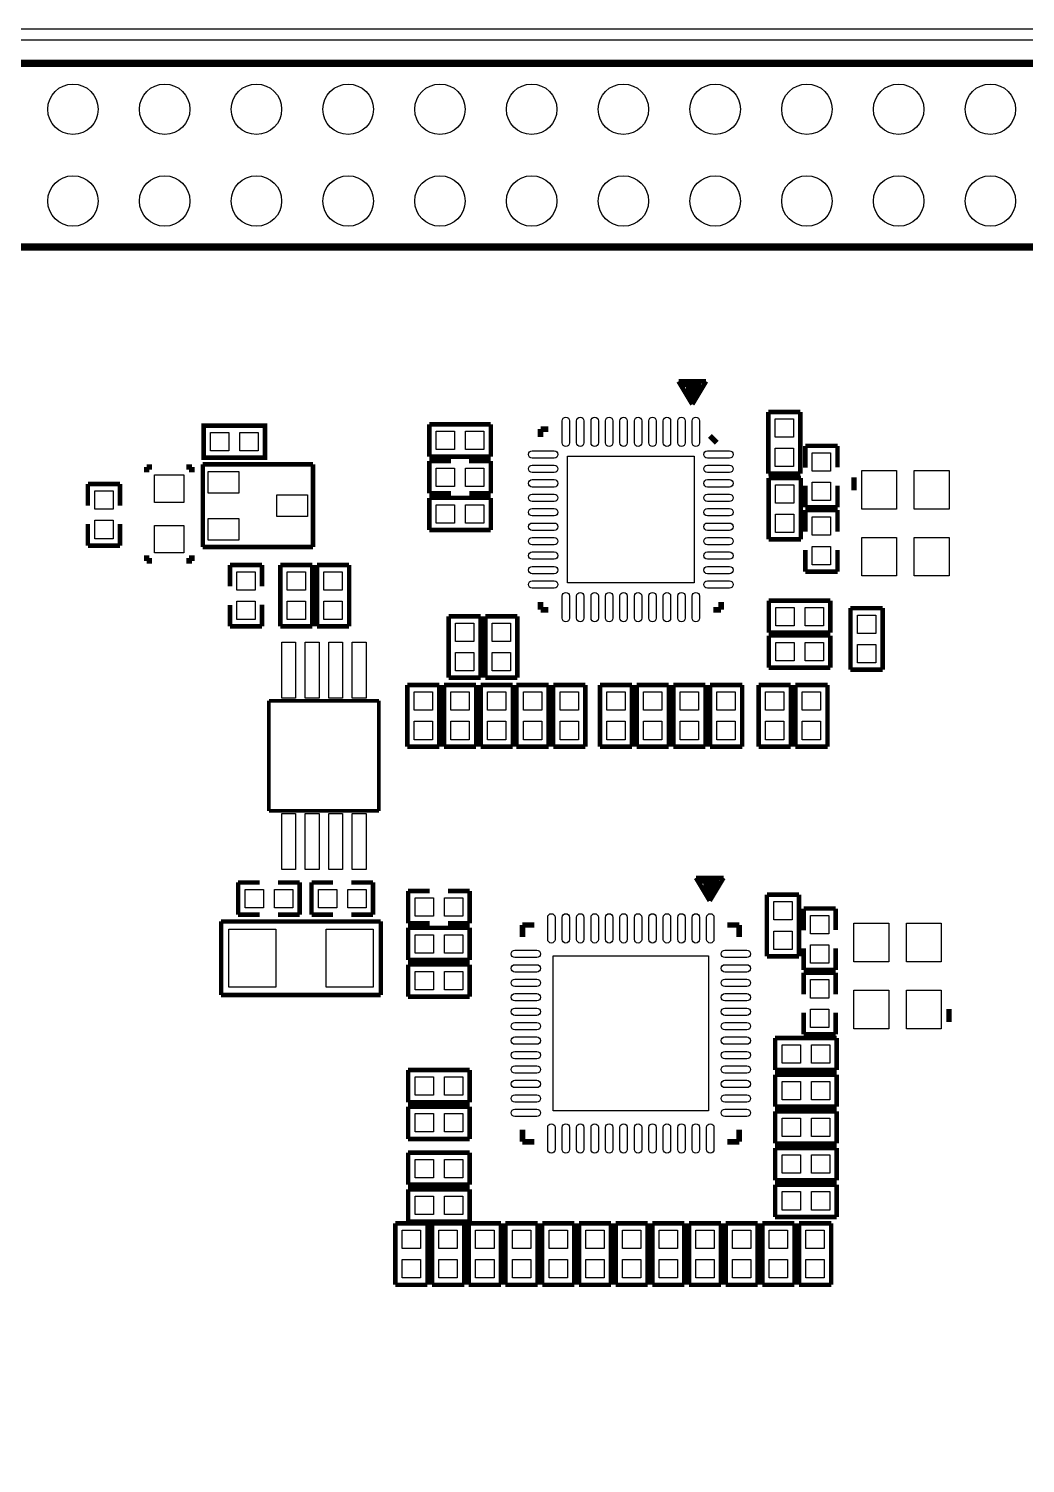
# Model space of a CAD drawing. Extents: x -68.5 to 22.8, y 26 to 103.8.
# Drawn here: x -43.06 to -15.47, y 64.02 to 103.73 of the extents above; entities that cross this region are included whole.
import ezdxf

# ---------------------------------------------------------------- set-up
doc = ezdxf.new("R2010")
doc.units = 0
for name, color, linetype in [('BG_OUTLINE', 2, 'CONTINUOUS'), ('PG_SILKSCREEN_TOP', 7, 'CONTINUOUS'), ('PIN_TOP', 84, 'CONTINUOUS'), ('RKI_ALL', 1, 'CONTINUOUS')]:
    doc.layers.add(name, color=color, linetype=linetype)

msp = doc.modelspace()

# ---------------------------------------------------------------- linework, layer by layer
at = {"layer": 'BG_OUTLINE'}
msp.add_lwpolyline([(-66.983102, 103.72598), (16.016986, 103.72598, -0.414199), (17.016984, 102.725982), (17.016984, 29.726128, -0.414243), (16.016986, 28.725876), (-41.66616, 28.725876)], format="xyb", dxfattribs=at)
at = {"layer": 'PG_SILKSCREEN_TOP'}
for points, const_width in [([(-10.083038, 102.766114), (-60.883038, 102.766114)], 0.199898), ([(-60.883038, 97.686114), (-10.083038, 97.686114)], 0.199898), ([(-25.066752, 93.965776), (-24.939752, 93.965776)], 0.127), ([(-24.685752, 93.330776), (-25.066752, 93.965776)], 0.127), ([(-25.066752, 93.965776), (-24.304752, 93.965776)], 0.127), ([(-24.939752, 93.965776), (-24.939752, 93.864176)], 0.127), ([(-24.939752, 93.864176), (-24.431752, 93.864176)], 0.127), ([(-24.863552, 93.762576), (-24.812752, 93.686376)], 0.127), ([(-24.482552, 93.762576), (-24.863552, 93.762576)], 0.127), ([(-24.812752, 93.686376), (-24.533352, 93.686376)], 0.127), ([(-24.304752, 93.965776), (-24.685752, 93.330776)], 0.127), ([(-24.533352, 93.686376), (-24.685752, 93.457776)], 0.127), ([(-24.431752, 93.864176), (-24.482552, 93.762576)], 0.127), ([(-24.787352, 93.610176), (-24.660352, 93.610176)], 0.127), ([(-24.685752, 93.457776), (-24.787352, 93.610176)], 0.127), ([(-22.5806, 93.1164), (-21.6916, 93.1164)], 0.127), ([(-22.5806, 91.4146), (-22.5806, 93.1164)], 0.127), ([(-21.6916, 93.1164), (-21.6916, 91.4146)], 0.127), ([(-38.2143, 91.85148), (-38.2143, 92.74048), (-36.5125, 92.74048), (-36.5125, 91.85148), (-38.2143, 91.85148)], 0.127), ([(-31.9659, 92.7735), (-30.2641, 92.7735)], 0.127), ([(-31.9659, 91.8845), (-31.9659, 92.7735)], 0.127), ([(-30.2641, 92.7735), (-30.2641, 91.8845)], 0.127), ([(-28.887674, 92.643198), (-28.887674, 92.429076)], 0.1524), ([(-28.673552, 92.643198), (-28.887674, 92.643198)], 0.1524), ([(-24.01062, 92.266008), (-24.20112, 92.456508)], 0.1524), ([(-21.554186, 92.180664), (-20.665186, 92.180664)], 0.127), ([(-21.554186, 91.579954), (-21.554186, 92.180664)], 0.127), ([(-20.665186, 92.180664), (-20.665186, 91.583764)], 0.127), ([(-38.23716, 91.66606), (-38.23716, 89.38006)], 0.127), ([(-35.18916, 91.66606), (-38.23716, 91.66606)], 0.127), ([(-35.18916, 89.38006), (-35.18916, 91.66606)], 0.127), ([(-30.2641, 91.8845), (-31.9659, 91.8845)], 0.127), ([(-31.9659, 91.7575), (-31.369, 91.7575)], 0.127), ([(-31.9659, 90.8685), (-31.9659, 91.7575)], 0.127), ([(-30.86481, 91.7575), (-30.2641, 91.7575)], 0.127), ([(-30.2641, 91.7575), (-30.2641, 90.8685)], 0.127), ([(-39.640256, 91.595956), (-39.792656, 91.595956)], 0.1524), ([(-39.792656, 91.595956), (-39.792656, 91.443556)], 0.1524), ([(-38.693344, 91.595956), (-38.540944, 91.595956)], 0.1524), ([(-38.540944, 91.595956), (-38.540944, 91.443556)], 0.1524), ([(-21.6916, 91.4146), (-22.5806, 91.4146)], 0.127), ([(-22.570186, 89.589864), (-22.570186, 91.291664)], 0.127), ([(-22.570186, 91.291664), (-21.681186, 91.291664)], 0.127), ([(-21.681186, 91.291664), (-21.681186, 89.589864)], 0.127), ([(-20.207986, 91.309444), (-20.207986, 90.953844)], 0.1524), ([(-41.41978, 91.1225), (-40.53078, 91.1225)], 0.127), ([(-41.41978, 90.52179), (-41.41978, 91.1225)], 0.127), ([(-40.53078, 91.1225), (-40.53078, 90.5256)], 0.127), ([(-31.369, 90.8685), (-31.9659, 90.8685)], 0.127), ([(-30.2641, 90.8685), (-30.861, 90.8685)], 0.127), ([(-21.554186, 90.478864), (-21.554186, 91.075764)], 0.127), ([(-20.665186, 91.075764), (-20.665186, 90.478864)], 0.127), ([(-31.9659, 90.7415), (-30.2641, 90.7415)], 0.127), ([(-31.9659, 89.8525), (-31.9659, 90.7415)], 0.127), ([(-30.2641, 90.7415), (-30.2641, 89.8525)], 0.127), ([(-20.665186, 90.478864), (-21.554186, 90.478864)], 0.127), ([(-21.554186, 90.402664), (-20.665186, 90.402664)], 0.127), ([(-21.554186, 89.805764), (-21.554186, 90.402664)], 0.127), ([(-20.665186, 90.402664), (-20.665186, 89.805764)], 0.127), ([(-41.41978, 89.4207), (-41.41978, 90.0176)], 0.127), ([(-40.53078, 90.0176), (-40.53078, 89.4207)], 0.127), ([(-30.2641, 89.8525), (-31.9659, 89.8525)], 0.127), ([(-40.53078, 89.4207), (-41.41978, 89.4207)], 0.127), ([(-38.23716, 89.38006), (-35.18916, 89.38006)], 0.127), ([(-21.681186, 89.589864), (-22.570186, 89.589864)], 0.127), ([(-21.554186, 88.700864), (-21.554186, 89.297764)], 0.127), ([(-20.665186, 89.301574), (-20.665186, 88.700864)], 0.127), ([(-39.792656, 88.998044), (-39.792656, 89.150444)], 0.1524), ([(-39.640256, 88.998044), (-39.792656, 88.998044)], 0.1524), ([(-38.693344, 88.998044), (-38.540944, 88.998044)], 0.1524), ([(-38.540944, 88.998044), (-38.540944, 89.150444)], 0.1524), ([(-37.48786, 88.88476), (-36.59886, 88.88476)], 0.127), ([(-37.48786, 88.28786), (-37.48786, 88.88476)], 0.127), ([(-36.59886, 88.88476), (-36.59886, 88.28786)], 0.127), ([(-36.09086, 88.88476), (-35.20186, 88.88476)], 0.127), ([(-36.09086, 87.18296), (-36.09086, 88.88476)], 0.127), ([(-35.20186, 88.88476), (-35.20186, 87.18296)], 0.127), ([(-35.07486, 88.88476), (-34.18586, 88.88476)], 0.127), ([(-35.07486, 87.18296), (-35.07486, 88.88476)], 0.127), ([(-34.18586, 88.88476), (-34.18586, 87.18296)], 0.127), ([(-20.665186, 88.700864), (-21.554186, 88.700864)], 0.127), ([(-37.48786, 87.18296), (-37.48786, 87.77986)], 0.127), ([(-36.59886, 87.78367), (-36.59886, 87.18296)], 0.127), ([(-28.887674, 87.857076), (-28.887674, 87.642954)], 0.1524), ([(-23.88743, 87.642954), (-23.88743, 87.857076)], 0.1524), ([(-22.5679, 87.8967), (-20.8661, 87.8967)], 0.127), ([(-22.5679, 87.0077), (-22.5679, 87.8967)], 0.127), ([(-20.8661, 87.8967), (-20.8661, 87.0077)], 0.127), ([(-20.3073, 85.98662), (-20.3073, 87.68842)], 0.127), ([(-20.3073, 87.68842), (-19.4183, 87.68842)], 0.127), ([(-19.4183, 87.68842), (-19.4183, 85.98662)], 0.127), ([(-31.4325, 87.4649), (-30.5435, 87.4649)], 0.127), ([(-31.4325, 85.7631), (-31.4325, 87.4649)], 0.127), ([(-30.5435, 87.4649), (-30.5435, 85.7631)], 0.127), ([(-30.4165, 85.7631), (-30.4165, 87.4649)], 0.127), ([(-30.4165, 87.4649), (-29.5275, 87.4649)], 0.127), ([(-29.5275, 87.4649), (-29.5275, 85.7631)], 0.127), ([(-28.887674, 87.642954), (-28.673552, 87.642954)], 0.1524), ([(-24.101552, 87.642954), (-23.88743, 87.642954)], 0.1524), ([(-36.59886, 87.18296), (-37.48786, 87.18296)], 0.127), ([(-35.20186, 87.18296), (-36.09086, 87.18296)], 0.127), ([(-34.18586, 87.18296), (-35.07486, 87.18296)], 0.127), ([(-20.8661, 87.0077), (-22.5679, 87.0077)], 0.127), ([(-22.5679, 86.9315), (-20.8661, 86.9315)], 0.127), ([(-22.5679, 86.0425), (-22.5679, 86.9315)], 0.127), ([(-20.8661, 86.9315), (-20.8661, 86.0425)], 0.127), ([(-30.5435, 85.7631), (-31.4325, 85.7631)], 0.127), ([(-29.5275, 85.7631), (-30.4165, 85.7631)], 0.127), ([(-20.8661, 86.0425), (-22.5679, 86.0425)], 0.127), ([(-19.4183, 85.98662), (-20.3073, 85.98662)], 0.127), ([(-32.5755, 85.5599), (-31.6865, 85.5599)], 0.127), ([(-32.5755, 83.8581), (-32.5755, 85.5599)], 0.127), ([(-31.6865, 85.5599), (-31.6865, 83.8581)], 0.127), ([(-31.5595, 83.8581), (-31.5595, 85.5599)], 0.127), ([(-31.5595, 85.5599), (-30.6705, 85.5599)], 0.127), ([(-30.6705, 85.5599), (-30.6705, 83.8581)], 0.127), ([(-30.5435, 85.5599), (-29.6545, 85.5599)], 0.127), ([(-30.5435, 83.8581), (-30.5435, 85.5599)], 0.127), ([(-29.6545, 85.5599), (-29.6545, 83.8581)], 0.127), ([(-29.5529, 83.8581), (-29.5529, 85.5599)], 0.127), ([(-29.5529, 85.5599), (-28.6639, 85.5599)], 0.127), ([(-28.6639, 85.5599), (-28.6639, 83.8581)], 0.127), ([(-28.5369, 83.8581), (-28.5369, 85.5599)], 0.127), ([(-28.5369, 85.5599), (-27.6479, 85.5599)], 0.127), ([(-27.6479, 85.5599), (-27.6479, 83.8581)], 0.127), ([(-27.2415, 83.8581), (-27.2415, 85.5599)], 0.127), ([(-27.2415, 85.5599), (-26.3525, 85.5599)], 0.127), ([(-26.3525, 85.5599), (-26.3525, 83.8581)], 0.127), ([(-26.2255, 83.8581), (-26.2255, 85.5599)], 0.127), ([(-26.2255, 85.5599), (-25.3365, 85.5599)], 0.127), ([(-25.3365, 85.5599), (-25.3365, 83.8581)], 0.127), ([(-25.2095, 83.8581), (-25.2095, 85.5599)], 0.127), ([(-25.2095, 85.5599), (-24.3205, 85.5599)], 0.127), ([(-24.3205, 85.5599), (-24.3205, 83.8581)], 0.127), ([(-24.1935, 85.5599), (-23.3045, 85.5599)], 0.127), ([(-24.1935, 83.8581), (-24.1935, 85.5599)], 0.127), ([(-23.3045, 85.5599), (-23.3045, 83.8581)], 0.127), ([(-22.8473, 83.8581), (-22.8473, 85.5599)], 0.127), ([(-22.8473, 85.5599), (-21.9583, 85.5599)], 0.127), ([(-21.9583, 85.5599), (-21.9583, 83.8581)], 0.127), ([(-21.8313, 85.5599), (-20.9423, 85.5599)], 0.127), ([(-21.8313, 83.8581), (-21.8313, 85.5599)], 0.127), ([(-20.9423, 85.5599), (-20.9423, 83.8581)], 0.127), ([(-36.40836, 85.12556), (-36.40836, 82.07756)], 0.1016), ([(-33.36036, 85.12556), (-36.40836, 85.12556)], 0.1016), ([(-33.36036, 82.07756), (-33.36036, 85.12556)], 0.1016), ([(-31.6865, 83.8581), (-32.5755, 83.8581)], 0.127), ([(-30.6705, 83.8581), (-31.5595, 83.8581)], 0.127), ([(-29.6545, 83.8581), (-30.5435, 83.8581)], 0.127), ([(-28.6639, 83.8581), (-29.5529, 83.8581)], 0.127), ([(-27.6479, 83.8581), (-28.5369, 83.8581)], 0.127), ([(-26.3525, 83.8581), (-27.2415, 83.8581)], 0.127), ([(-25.3365, 83.8581), (-26.2255, 83.8581)], 0.127), ([(-24.3205, 83.8581), (-25.2095, 83.8581)], 0.127), ([(-23.3045, 83.8581), (-24.1935, 83.8581)], 0.127), ([(-21.9583, 83.8581), (-22.8473, 83.8581)], 0.127), ([(-20.9423, 83.8581), (-21.8313, 83.8581)], 0.127), ([(-36.40836, 82.07756), (-33.36036, 82.07756)], 0.1016), ([(-24.584152, 80.224376), (-24.457152, 80.224376)], 0.127), ([(-24.203152, 79.589376), (-24.584152, 80.224376)], 0.127), ([(-24.584152, 80.224376), (-23.822152, 80.224376)], 0.127), ([(-24.457152, 80.224376), (-24.457152, 80.122776)], 0.127), ([(-23.822152, 80.224376), (-24.203152, 79.589376)], 0.127), ([(-37.25926, 80.09636), (-36.66236, 80.09636)], 0.127), ([(-37.25926, 79.20736), (-37.25926, 80.09636)], 0.127), ([(-36.15436, 80.09636), (-35.55746, 80.09636)], 0.127), ([(-35.55746, 80.09636), (-35.55746, 79.20736)], 0.127), ([(-35.22726, 80.09636), (-34.63036, 80.09636)], 0.127), ([(-35.22726, 79.20736), (-35.22726, 80.09636)], 0.127), ([(-34.12617, 80.09636), (-33.52546, 80.09636)], 0.127), ([(-33.52546, 80.09636), (-33.52546, 79.20736)], 0.127), ([(-32.552894, 79.857854), (-31.955994, 79.857854)], 0.127), ([(-32.552894, 78.968854), (-32.552894, 79.857854)], 0.127), ([(-31.447994, 79.857854), (-30.851094, 79.857854)], 0.127), ([(-30.851094, 79.857854), (-30.851094, 78.968854)], 0.127), ([(-24.457152, 80.122776), (-23.949152, 80.122776)], 0.127), ([(-24.380952, 80.021176), (-24.330152, 79.944976)], 0.127), ([(-23.999952, 80.021176), (-24.380952, 80.021176)], 0.127), ([(-24.330152, 79.944976), (-24.050752, 79.944976)], 0.127), ([(-24.304752, 79.868776), (-24.177752, 79.868776)], 0.127), ([(-24.203152, 79.716376), (-24.304752, 79.868776)], 0.127), ([(-24.050752, 79.944976), (-24.203152, 79.716376)], 0.127), ([(-23.949152, 80.122776), (-23.999952, 80.021176)], 0.127), ([(-22.621494, 78.054454), (-22.621494, 79.756254)], 0.127), ([(-22.621494, 79.756254), (-21.732494, 79.756254)], 0.127), ([(-21.732494, 79.756254), (-21.732494, 78.054454)], 0.127), ([(-21.605494, 79.375254), (-20.716494, 79.375254)], 0.127), ([(-21.605494, 78.774544), (-21.605494, 79.375254)], 0.127), ([(-20.716494, 79.375254), (-20.716494, 78.778354)], 0.127), ([(-37.72916, 76.98486), (-37.72916, 79.01686)], 0.127), ([(-37.72916, 79.01686), (-33.30956, 79.01686)], 0.127), ([(-36.65855, 79.20736), (-37.25926, 79.20736)], 0.127), ([(-35.55746, 79.20736), (-36.15436, 79.20736)], 0.127), ([(-34.63036, 79.20736), (-35.22726, 79.20736)], 0.127), ([(-33.52546, 79.20736), (-34.12236, 79.20736)], 0.127), ([(-33.30956, 79.01686), (-33.30956, 76.98486)], 0.127), ([(-31.952184, 78.968854), (-32.552894, 78.968854)], 0.127), ([(-30.851094, 78.968854), (-31.447994, 78.968854)], 0.127), ([(-32.552894, 78.841854), (-30.851094, 78.841854)], 0.127), ([(-32.552894, 77.952854), (-32.552894, 78.841854)], 0.127), ([(-30.851094, 78.841854), (-30.851094, 77.952854)], 0.127), ([(-29.387546, 78.91907), (-29.387546, 78.586076)], 0.1524), ([(-29.054552, 78.91907), (-29.387546, 78.91907)], 0.1524), ([(-23.387558, 78.91907), (-23.720552, 78.91907)], 0.1524), ([(-23.387558, 78.586076), (-23.387558, 78.91907)], 0.1524), ([(-21.605494, 77.673454), (-21.605494, 78.270354)], 0.127), ([(-20.716494, 78.270354), (-20.716494, 77.673454)], 0.127), ([(-30.851094, 77.952854), (-32.552894, 77.952854)], 0.127), ([(-32.552894, 76.936854), (-32.552894, 77.825854)], 0.127), ([(-32.552894, 77.825854), (-30.851094, 77.825854)], 0.127), ([(-30.851094, 77.825854), (-30.851094, 76.936854)], 0.127), ([(-21.732494, 78.054454), (-22.621494, 78.054454)], 0.127), ([(-20.716494, 77.673454), (-21.605494, 77.673454)], 0.127), ([(-21.605494, 77.000354), (-21.605494, 77.597254)], 0.127), ([(-21.605494, 77.597254), (-20.716494, 77.597254)], 0.127), ([(-20.716494, 77.597254), (-20.716494, 77.000354)], 0.127), ([(-33.30956, 76.98486), (-37.72916, 76.98486)], 0.127), ([(-30.851094, 76.936854), (-32.552894, 76.936854)], 0.127), ([(-17.579594, 76.238354), (-17.579594, 76.593954)], 0.1524), ([(-21.605494, 75.895454), (-21.605494, 76.492354)], 0.127), ([(-20.716494, 76.496164), (-20.716494, 75.895454)], 0.127), ([(-22.392894, 75.793854), (-20.691094, 75.793854)], 0.127), ([(-22.392894, 74.904854), (-22.392894, 75.793854)], 0.127), ([(-20.716494, 75.895454), (-21.605494, 75.895454)], 0.127), ([(-20.691094, 75.793854), (-20.691094, 74.904854)], 0.127), ([(-32.552894, 74.904854), (-30.851094, 74.904854)], 0.127), ([(-32.552894, 74.015854), (-32.552894, 74.904854)], 0.127), ([(-30.851094, 74.904854), (-30.851094, 74.015854)], 0.127), ([(-20.691094, 74.904854), (-22.392894, 74.904854)], 0.127), ([(-22.392894, 74.777854), (-20.691094, 74.777854)], 0.127), ([(-22.392894, 73.888854), (-22.392894, 74.777854)], 0.127), ([(-20.691094, 74.777854), (-20.691094, 73.888854)], 0.127), ([(-30.851094, 74.015854), (-32.552894, 74.015854)], 0.127), ([(-32.552894, 73.888854), (-30.851094, 73.888854)], 0.127), ([(-32.552894, 72.999854), (-32.552894, 73.888854)], 0.127), ([(-30.851094, 73.888854), (-30.851094, 72.999854)], 0.127), ([(-20.691094, 73.888854), (-22.392894, 73.888854)], 0.127), ([(-22.392894, 73.761854), (-20.691094, 73.761854)], 0.127), ([(-22.392894, 72.872854), (-22.392894, 73.761854)], 0.127), ([(-20.691094, 73.761854), (-20.691094, 72.872854)], 0.127), ([(-30.851094, 72.999854), (-32.552894, 72.999854)], 0.127), ([(-29.387546, 73.252076), (-29.387546, 72.919082)], 0.1524), ([(-23.387558, 72.919082), (-23.387558, 73.252076)], 0.1524), ([(-32.552894, 72.618854), (-30.851094, 72.618854)], 0.127), ([(-32.552894, 71.729854), (-32.552894, 72.618854)], 0.127), ([(-30.851094, 72.618854), (-30.851094, 71.729854)], 0.127), ([(-29.387546, 72.919082), (-29.054552, 72.919082)], 0.1524), ([(-23.720552, 72.919082), (-23.387558, 72.919082)], 0.1524), ([(-20.691094, 72.872854), (-22.392894, 72.872854)], 0.127), ([(-22.392894, 72.745854), (-20.691094, 72.745854)], 0.127), ([(-22.392894, 71.856854), (-22.392894, 72.745854)], 0.127), ([(-20.691094, 72.745854), (-20.691094, 71.856854)], 0.127), ([(-20.691094, 71.856854), (-22.392894, 71.856854)], 0.127), ([(-30.851094, 71.729854), (-32.552894, 71.729854)], 0.127), ([(-32.552894, 71.602854), (-30.851094, 71.602854)], 0.127), ([(-32.552894, 70.713854), (-32.552894, 71.602854)], 0.127), ([(-30.851094, 71.602854), (-30.851094, 70.713854)], 0.127), ([(-22.392894, 71.729854), (-20.691094, 71.729854)], 0.127), ([(-22.392894, 70.840854), (-22.392894, 71.729854)], 0.127), ([(-20.691094, 71.729854), (-20.691094, 70.840854)], 0.127), ([(-32.905954, 70.663054), (-32.016954, 70.663054)], 0.127), ([(-32.905954, 68.961254), (-32.905954, 70.663054)], 0.127), ([(-30.851094, 70.713854), (-32.552894, 70.713854)], 0.127), ([(-32.016954, 70.663054), (-32.016954, 68.961254)], 0.127), ([(-31.889954, 70.663054), (-31.000954, 70.663054)], 0.127), ([(-31.889954, 68.961254), (-31.889954, 70.663054)], 0.127), ([(-31.000954, 70.663054), (-31.000954, 68.961254)], 0.127), ([(-30.873954, 70.663054), (-29.984954, 70.663054)], 0.127), ([(-30.873954, 68.961254), (-30.873954, 70.663054)], 0.127), ([(-29.984954, 70.663054), (-29.984954, 68.961254)], 0.127), ([(-29.857954, 68.961254), (-29.857954, 70.663054)], 0.127), ([(-29.857954, 70.663054), (-28.968954, 70.663054)], 0.127), ([(-28.968954, 70.663054), (-28.968954, 68.961254)], 0.127), ([(-28.841954, 70.663054), (-27.952954, 70.663054)], 0.127), ([(-28.841954, 68.961254), (-28.841954, 70.663054)], 0.127), ([(-27.952954, 70.663054), (-27.952954, 68.961254)], 0.127), ([(-27.825954, 70.663054), (-26.936954, 70.663054)], 0.127), ([(-27.825954, 68.961254), (-27.825954, 70.663054)], 0.127), ([(-26.936954, 70.663054), (-26.936954, 68.961254)], 0.127), ([(-26.809954, 70.663054), (-25.920954, 70.663054)], 0.127), ([(-26.809954, 68.961254), (-26.809954, 70.663054)], 0.127), ([(-25.920954, 70.663054), (-25.920954, 68.961254)], 0.127), ([(-25.793954, 70.663054), (-24.904954, 70.663054)], 0.127), ([(-25.793954, 68.961254), (-25.793954, 70.663054)], 0.127), ([(-24.904954, 70.663054), (-24.904954, 68.961254)], 0.127), ([(-24.777954, 70.663054), (-23.888954, 70.663054)], 0.127), ([(-24.777954, 68.961254), (-24.777954, 70.663054)], 0.127), ([(-23.888954, 70.663054), (-23.888954, 68.961254)], 0.127), ([(-23.761954, 68.961254), (-23.761954, 70.663054)], 0.127), ([(-23.761954, 70.663054), (-22.872954, 70.663054)], 0.127), ([(-22.872954, 70.663054), (-22.872954, 68.961254)], 0.127), ([(-22.745954, 68.961254), (-22.745954, 70.663054)], 0.127), ([(-22.745954, 70.663054), (-21.856954, 70.663054)], 0.127), ([(-20.691094, 70.840854), (-22.392894, 70.840854)], 0.127), ([(-21.856954, 70.663054), (-21.856954, 68.961254)], 0.127), ([(-21.729954, 70.663054), (-20.840954, 70.663054)], 0.127), ([(-21.729954, 68.961254), (-21.729954, 70.663054)], 0.127), ([(-20.840954, 70.663054), (-20.840954, 68.961254)], 0.127), ([(-32.016954, 68.961254), (-32.905954, 68.961254)], 0.127), ([(-31.000954, 68.961254), (-31.889954, 68.961254)], 0.127), ([(-29.984954, 68.961254), (-30.873954, 68.961254)], 0.127), ([(-28.968954, 68.961254), (-29.857954, 68.961254)], 0.127), ([(-27.952954, 68.961254), (-28.841954, 68.961254)], 0.127), ([(-26.936954, 68.961254), (-27.825954, 68.961254)], 0.127), ([(-25.920954, 68.961254), (-26.809954, 68.961254)], 0.127), ([(-24.904954, 68.961254), (-25.793954, 68.961254)], 0.127), ([(-23.888954, 68.961254), (-24.777954, 68.961254)], 0.127), ([(-22.872954, 68.961254), (-23.761954, 68.961254)], 0.127), ([(-21.856954, 68.961254), (-22.745954, 68.961254)], 0.127), ([(-20.840954, 68.961254), (-21.729954, 68.961254)], 0.127)]:
    msp.add_lwpolyline(points, dxfattribs=dict(at, const_width=const_width))
at = {"layer": 'PIN_TOP'}
for points in [[(-28.28925, 92.263214), (-28.28925, 92.872814, -1), (-28.08605, 92.872814), (-28.08605, 92.263214, -1)], [(-27.8892, 92.263214), (-27.8892, 92.872814, -1), (-27.686, 92.872814), (-27.686, 92.263214, -1)], [(-27.48915, 92.263214), (-27.48915, 92.872814, -1), (-27.28595, 92.872814), (-27.28595, 92.263214, -1)], [(-27.0891, 92.263214), (-27.0891, 92.872814, -1), (-26.8859, 92.872814), (-26.8859, 92.263214, -1)], [(-26.68905, 92.263214), (-26.68905, 92.872814, -1), (-26.48585, 92.872814), (-26.48585, 92.263214, -1)], [(-26.289254, 92.263214), (-26.289254, 92.872814, -1), (-26.086054, 92.872814), (-26.086054, 92.263214, -1)], [(-25.889204, 92.263214), (-25.889204, 92.872814, -1), (-25.686004, 92.872814), (-25.686004, 92.263214, -1)], [(-25.489154, 92.263214), (-25.489154, 92.872814, -1), (-25.285954, 92.872814), (-25.285954, 92.263214, -1)], [(-25.089104, 92.263214), (-25.089104, 92.872814, -1), (-24.885904, 92.872814), (-24.885904, 92.263214, -1)], [(-24.689054, 92.263214), (-24.689054, 92.872814, -1), (-24.485854, 92.872814), (-24.485854, 92.263214, -1)], [(-28.50769, 91.841574), (-29.11729, 91.841574, -1), (-29.11729, 92.044774), (-28.50769, 92.044774, -1)], [(-23.657814, 91.841574), (-24.267414, 91.841574, -1), (-24.267414, 92.044774), (-23.657814, 92.044774, -1)], [(-28.50769, 91.441524), (-29.11729, 91.441524, -1), (-29.11729, 91.644724), (-28.50769, 91.644724, -1)], [(-23.657814, 91.441524), (-24.267414, 91.441524, -1), (-24.267414, 91.644724), (-23.657814, 91.644724, -1)], [(-28.50769, 91.041474), (-29.11729, 91.041474, -1), (-29.11729, 91.244674), (-28.50769, 91.244674, -1)], [(-23.657814, 91.041474), (-24.267414, 91.041474, -1), (-24.267414, 91.244674), (-23.657814, 91.244674, -1)], [(-28.50769, 90.641424), (-29.11729, 90.641424, -1), (-29.11729, 90.844624), (-28.50769, 90.844624, -1)], [(-23.657814, 90.641424), (-24.267414, 90.641424, -1), (-24.267414, 90.844624), (-23.657814, 90.844624, -1)], [(-28.50769, 90.241374), (-29.11729, 90.241374, -1), (-29.11729, 90.444574), (-28.50769, 90.444574, -1)], [(-23.657814, 90.241374), (-24.267414, 90.241374, -1), (-24.267414, 90.444574), (-23.657814, 90.444574, -1)], [(-28.50769, 89.841578), (-29.11729, 89.841578, -1), (-29.11729, 90.044778), (-28.50769, 90.044778, -1)], [(-23.657814, 89.841578), (-24.267414, 89.841578, -1), (-24.267414, 90.044778), (-23.657814, 90.044778, -1)], [(-28.50769, 89.441528), (-29.11729, 89.441528, -1), (-29.11729, 89.644728), (-28.50769, 89.644728, -1)], [(-23.657814, 89.441528), (-24.267414, 89.441528, -1), (-24.267414, 89.644728), (-23.657814, 89.644728, -1)], [(-28.50769, 89.041478), (-29.11729, 89.041478, -1), (-29.11729, 89.244678), (-28.50769, 89.244678, -1)], [(-23.657814, 89.041478), (-24.267414, 89.041478, -1), (-24.267414, 89.244678), (-23.657814, 89.244678, -1)], [(-28.50769, 88.641428), (-29.11729, 88.641428, -1), (-29.11729, 88.844628), (-28.50769, 88.844628, -1)], [(-23.657814, 88.641428), (-24.267414, 88.641428, -1), (-24.267414, 88.844628), (-23.657814, 88.844628, -1)], [(-28.50769, 88.241378), (-29.11729, 88.241378, -1), (-29.11729, 88.444578), (-28.50769, 88.444578, -1)], [(-23.657814, 88.241378), (-24.267414, 88.241378, -1), (-24.267414, 88.444578), (-23.657814, 88.444578, -1)], [(-28.28925, 87.413338), (-28.28925, 88.022938, -1), (-28.08605, 88.022938), (-28.08605, 87.413338, -1)], [(-27.8892, 87.413338), (-27.8892, 88.022938, -1), (-27.686, 88.022938), (-27.686, 87.413338, -1)], [(-27.48915, 87.413338), (-27.48915, 88.022938, -1), (-27.28595, 88.022938), (-27.28595, 87.413338, -1)], [(-27.0891, 87.413338), (-27.0891, 88.022938, -1), (-26.8859, 88.022938), (-26.8859, 87.413338, -1)], [(-26.68905, 87.413338), (-26.68905, 88.022938, -1), (-26.48585, 88.022938), (-26.48585, 87.413338, -1)], [(-26.289254, 87.413338), (-26.289254, 88.022938, -1), (-26.086054, 88.022938), (-26.086054, 87.413338, -1)], [(-25.889204, 87.413338), (-25.889204, 88.022938, -1), (-25.686004, 88.022938), (-25.686004, 87.413338, -1)], [(-25.489154, 87.413338), (-25.489154, 88.022938, -1), (-25.285954, 88.022938), (-25.285954, 87.413338, -1)], [(-25.089104, 87.413338), (-25.089104, 88.022938, -1), (-24.885904, 88.022938), (-24.885904, 87.413338, -1)], [(-24.689054, 87.413338), (-24.689054, 88.022938, -1), (-24.485854, 88.022938), (-24.485854, 87.413338, -1)], [(-28.689046, 78.520798), (-28.689046, 79.130398, -1), (-28.485846, 79.130398), (-28.485846, 78.520798, -1)], [(-28.28925, 78.520798), (-28.28925, 79.130398, -1), (-28.08605, 79.130398), (-28.08605, 78.520798, -1)], [(-27.8892, 78.520798), (-27.8892, 79.130398, -1), (-27.686, 79.130398), (-27.686, 78.520798, -1)], [(-27.48915, 78.520798), (-27.48915, 79.130398, -1), (-27.28595, 79.130398), (-27.28595, 78.520798, -1)], [(-27.0891, 78.520798), (-27.0891, 79.130398, -1), (-26.8859, 79.130398), (-26.8859, 78.520798, -1)], [(-26.68905, 78.520798), (-26.68905, 79.130398, -1), (-26.48585, 79.130398), (-26.48585, 78.520798, -1)], [(-26.289254, 78.520798), (-26.289254, 79.130398, -1), (-26.086054, 79.130398), (-26.086054, 78.520798, -1)], [(-25.889204, 78.520798), (-25.889204, 79.130398, -1), (-25.686004, 79.130398), (-25.686004, 78.520798, -1)], [(-25.489154, 78.520798), (-25.489154, 79.130398, -1), (-25.285954, 79.130398), (-25.285954, 78.520798, -1)], [(-25.089104, 78.520798), (-25.089104, 79.130398, -1), (-24.885904, 79.130398), (-24.885904, 78.520798, -1)], [(-24.689054, 78.520798), (-24.689054, 79.130398, -1), (-24.485854, 79.130398), (-24.485854, 78.520798, -1)], [(-24.289258, 78.520798), (-24.289258, 79.130398, -1), (-24.086058, 79.130398), (-24.086058, 78.520798, -1)], [(-28.989274, 78.01737), (-29.598874, 78.01737, -1), (-29.598874, 78.22057), (-28.989274, 78.22057, -1)], [(-23.17623, 78.01737), (-23.78583, 78.01737, -1), (-23.78583, 78.22057), (-23.17623, 78.22057, -1)], [(-28.989274, 77.617574), (-29.598874, 77.617574, -1), (-29.598874, 77.820774), (-28.989274, 77.820774, -1)], [(-23.17623, 77.617574), (-23.78583, 77.617574, -1), (-23.78583, 77.820774), (-23.17623, 77.820774, -1)], [(-28.989274, 77.217524), (-29.598874, 77.217524, -1), (-29.598874, 77.420724), (-28.989274, 77.420724, -1)], [(-23.17623, 77.217524), (-23.78583, 77.217524, -1), (-23.78583, 77.420724), (-23.17623, 77.420724, -1)], [(-28.989274, 76.817474), (-29.598874, 76.817474, -1), (-29.598874, 77.020674), (-28.989274, 77.020674, -1)], [(-23.17623, 76.817474), (-23.78583, 76.817474, -1), (-23.78583, 77.020674), (-23.17623, 77.020674, -1)], [(-28.989274, 76.417424), (-29.598874, 76.417424, -1), (-29.598874, 76.620624), (-28.989274, 76.620624, -1)], [(-23.17623, 76.417424), (-23.78583, 76.417424, -1), (-23.78583, 76.620624), (-23.17623, 76.620624, -1)], [(-28.989274, 76.017374), (-29.598874, 76.017374, -1), (-29.598874, 76.220574), (-28.989274, 76.220574, -1)], [(-23.17623, 76.017374), (-23.78583, 76.017374, -1), (-23.78583, 76.220574), (-23.17623, 76.220574, -1)], [(-28.989274, 75.617578), (-29.598874, 75.617578, -1), (-29.598874, 75.820778), (-28.989274, 75.820778, -1)], [(-23.17623, 75.617578), (-23.78583, 75.617578, -1), (-23.78583, 75.820778), (-23.17623, 75.820778, -1)], [(-28.989274, 75.217528), (-29.598874, 75.217528, -1), (-29.598874, 75.420728), (-28.989274, 75.420728, -1)], [(-23.17623, 75.217528), (-23.78583, 75.217528, -1), (-23.78583, 75.420728), (-23.17623, 75.420728, -1)], [(-28.989274, 74.817478), (-29.598874, 74.817478, -1), (-29.598874, 75.020678), (-28.989274, 75.020678, -1)], [(-23.17623, 74.817478), (-23.78583, 74.817478, -1), (-23.78583, 75.020678), (-23.17623, 75.020678, -1)], [(-28.989274, 74.417428), (-29.598874, 74.417428, -1), (-29.598874, 74.620628), (-28.989274, 74.620628, -1)], [(-23.17623, 74.417428), (-23.78583, 74.417428, -1), (-23.78583, 74.620628), (-23.17623, 74.620628, -1)], [(-28.989274, 74.017378), (-29.598874, 74.017378, -1), (-29.598874, 74.220578), (-28.989274, 74.220578, -1)], [(-23.17623, 74.017378), (-23.78583, 74.017378, -1), (-23.78583, 74.220578), (-23.17623, 74.220578, -1)], [(-28.989274, 73.617582), (-29.598874, 73.617582, -1), (-29.598874, 73.820782), (-28.989274, 73.820782, -1)], [(-23.17623, 73.617582), (-23.78583, 73.617582, -1), (-23.78583, 73.820782), (-23.17623, 73.820782, -1)], [(-28.689046, 72.707754), (-28.689046, 73.317354, -1), (-28.485846, 73.317354), (-28.485846, 72.707754, -1)], [(-28.28925, 72.707754), (-28.28925, 73.317354, -1), (-28.08605, 73.317354), (-28.08605, 72.707754, -1)], [(-27.8892, 72.707754), (-27.8892, 73.317354, -1), (-27.686, 73.317354), (-27.686, 72.707754, -1)], [(-27.48915, 72.707754), (-27.48915, 73.317354, -1), (-27.28595, 73.317354), (-27.28595, 72.707754, -1)], [(-27.0891, 72.707754), (-27.0891, 73.317354, -1), (-26.8859, 73.317354), (-26.8859, 72.707754, -1)], [(-26.68905, 72.707754), (-26.68905, 73.317354, -1), (-26.48585, 73.317354), (-26.48585, 72.707754, -1)], [(-26.289254, 72.707754), (-26.289254, 73.317354, -1), (-26.086054, 73.317354), (-26.086054, 72.707754, -1)], [(-25.889204, 72.707754), (-25.889204, 73.317354, -1), (-25.686004, 73.317354), (-25.686004, 72.707754, -1)], [(-25.489154, 72.707754), (-25.489154, 73.317354, -1), (-25.285954, 73.317354), (-25.285954, 72.707754, -1)], [(-25.089104, 72.707754), (-25.089104, 73.317354, -1), (-24.885904, 73.317354), (-24.885904, 72.707754, -1)], [(-24.689054, 72.707754), (-24.689054, 73.317354, -1), (-24.485854, 73.317354), (-24.485854, 72.707754, -1)], [(-24.289258, 72.707754), (-24.289258, 73.317354, -1), (-24.086058, 73.317354), (-24.086058, 72.707754, -1)]]:
    msp.add_lwpolyline(points, format="xyb", close=True, dxfattribs=at)
for points in [[(-22.3901, 92.9259), (-21.8821, 92.9259), (-21.8821, 92.4179), (-22.3901, 92.4179)], [(-37.5158, 92.54998), (-37.5158, 92.04198), (-38.0238, 92.04198), (-38.0238, 92.54998)], [(-36.703, 92.54998), (-36.703, 92.04198), (-37.211, 92.04198), (-37.211, 92.54998)], [(-31.7754, 92.075), (-31.7754, 92.583), (-31.2674, 92.583), (-31.2674, 92.075)], [(-30.9626, 92.075), (-30.9626, 92.583), (-30.4546, 92.583), (-30.4546, 92.075)], [(-28.140152, 91.895676), (-24.634952, 91.895676), (-24.634952, 88.390476), (-28.140152, 88.390476)], [(-22.3901, 92.1131), (-21.8821, 92.1131), (-21.8821, 91.6051), (-22.3901, 91.6051)], [(-21.363686, 91.990164), (-20.855686, 91.990164), (-20.855686, 91.482164), (-21.363686, 91.482164)], [(-39.5732, 91.3765), (-38.7604, 91.3765), (-38.7604, 90.6145), (-39.5732, 90.6145)], [(-37.238178, 91.47302), (-37.238178, 90.873072), (-38.088062, 90.873072), (-38.088062, 91.47302)], [(-31.2674, 91.567), (-31.2674, 91.059), (-31.7754, 91.059), (-31.7754, 91.567)], [(-30.4546, 91.567), (-30.4546, 91.059), (-30.9626, 91.059), (-30.9626, 91.567)], [(-19.99488, 91.499436), (-19.02968, 91.499436), (-19.02968, 90.432636), (-19.99488, 90.432636)], [(-18.541492, 91.499436), (-17.576292, 91.499436), (-17.576292, 90.432636), (-18.541492, 90.432636)], [(-41.22928, 90.932), (-40.72128, 90.932), (-40.72128, 90.424), (-41.22928, 90.424)], [(-21.871686, 90.593164), (-22.379686, 90.593164), (-22.379686, 91.101164), (-21.871686, 91.101164)], [(-21.363686, 91.177364), (-20.855686, 91.177364), (-20.855686, 90.669364), (-21.363686, 90.669364)], [(-35.338258, 90.823034), (-35.338258, 90.223086), (-36.188142, 90.223086), (-36.188142, 90.823034)], [(-31.2674, 90.551), (-31.2674, 90.043), (-31.7754, 90.043), (-31.7754, 90.551)], [(-30.4546, 90.551), (-30.4546, 90.043), (-30.9626, 90.043), (-30.9626, 90.551)], [(-37.238178, 90.173048), (-37.238178, 89.5731), (-38.088062, 89.5731), (-38.088062, 90.173048)], [(-21.871686, 89.780364), (-22.379686, 89.780364), (-22.379686, 90.288364), (-21.871686, 90.288364)], [(-20.855686, 89.704164), (-21.363686, 89.704164), (-21.363686, 90.212164), (-20.855686, 90.212164)], [(-41.22928, 90.1192), (-40.72128, 90.1192), (-40.72128, 89.6112), (-41.22928, 89.6112)], [(-39.5732, 89.9795), (-38.7604, 89.9795), (-38.7604, 89.2175), (-39.5732, 89.2175)], [(-20.855686, 88.891364), (-21.363686, 88.891364), (-21.363686, 89.399364), (-20.855686, 89.399364)], [(-19.99488, 89.646252), (-19.02968, 89.646252), (-19.02968, 88.579452), (-19.99488, 88.579452)], [(-18.541492, 89.646252), (-17.576292, 89.646252), (-17.576292, 88.579452), (-18.541492, 88.579452)], [(-36.78936, 88.18626), (-37.29736, 88.18626), (-37.29736, 88.69426), (-36.78936, 88.69426)], [(-35.90036, 88.69426), (-35.39236, 88.69426), (-35.39236, 88.18626), (-35.90036, 88.18626)], [(-34.88436, 88.69426), (-34.37636, 88.69426), (-34.37636, 88.18626), (-34.88436, 88.18626)], [(-36.78936, 87.37346), (-37.29736, 87.37346), (-37.29736, 87.88146), (-36.78936, 87.88146)], [(-35.90036, 87.88146), (-35.39236, 87.88146), (-35.39236, 87.37346), (-35.90036, 87.37346)], [(-34.88436, 87.88146), (-34.37636, 87.88146), (-34.37636, 87.37346), (-34.88436, 87.37346)], [(-21.8694, 87.7062), (-21.8694, 87.1982), (-22.3774, 87.1982), (-22.3774, 87.7062)], [(-21.0566, 87.7062), (-21.0566, 87.1982), (-21.5646, 87.1982), (-21.5646, 87.7062)], [(-19.6088, 86.98992), (-20.1168, 86.98992), (-20.1168, 87.49792), (-19.6088, 87.49792)], [(-31.242, 87.2744), (-30.734, 87.2744), (-30.734, 86.7664), (-31.242, 86.7664)], [(-29.718, 86.7664), (-30.226, 86.7664), (-30.226, 87.2744), (-29.718, 87.2744)], [(-35.668966, 85.193886), (-36.049966, 85.193886), (-36.049966, 86.743286), (-35.668966, 86.743286)], [(-35.01898, 85.193886), (-35.39998, 85.193886), (-35.39998, 86.743286), (-35.01898, 86.743286)], [(-34.36874, 85.193886), (-34.74974, 85.193886), (-34.74974, 86.743286), (-34.36874, 86.743286)], [(-33.718754, 85.193886), (-34.099754, 85.193886), (-34.099754, 86.743286), (-33.718754, 86.743286)], [(-22.3774, 86.233), (-22.3774, 86.741), (-21.8694, 86.741), (-21.8694, 86.233)], [(-21.5646, 86.233), (-21.5646, 86.741), (-21.0566, 86.741), (-21.0566, 86.233)], [(-19.6088, 86.17712), (-20.1168, 86.17712), (-20.1168, 86.68512), (-19.6088, 86.68512)], [(-31.242, 86.4616), (-30.734, 86.4616), (-30.734, 85.9536), (-31.242, 85.9536)], [(-29.718, 85.9536), (-30.226, 85.9536), (-30.226, 86.4616), (-29.718, 86.4616)], [(-32.385, 85.3694), (-31.877, 85.3694), (-31.877, 84.8614), (-32.385, 84.8614)], [(-30.861, 84.8614), (-31.369, 84.8614), (-31.369, 85.3694), (-30.861, 85.3694)], [(-30.353, 85.3694), (-29.845, 85.3694), (-29.845, 84.8614), (-30.353, 84.8614)], [(-28.8544, 84.8614), (-29.3624, 84.8614), (-29.3624, 85.3694), (-28.8544, 85.3694)], [(-27.8384, 84.8614), (-28.3464, 84.8614), (-28.3464, 85.3694), (-27.8384, 85.3694)], [(-26.543, 84.8614), (-27.051, 84.8614), (-27.051, 85.3694), (-26.543, 85.3694)], [(-25.527, 84.8614), (-26.035, 84.8614), (-26.035, 85.3694), (-25.527, 85.3694)], [(-24.511, 84.8614), (-25.019, 84.8614), (-25.019, 85.3694), (-24.511, 85.3694)], [(-24.003, 85.3694), (-23.495, 85.3694), (-23.495, 84.8614), (-24.003, 84.8614)], [(-22.1488, 84.8614), (-22.6568, 84.8614), (-22.6568, 85.3694), (-22.1488, 85.3694)], [(-21.6408, 85.3694), (-21.1328, 85.3694), (-21.1328, 84.8614), (-21.6408, 84.8614)], [(-32.385, 84.5566), (-31.877, 84.5566), (-31.877, 84.0486), (-32.385, 84.0486)], [(-30.861, 84.0486), (-31.369, 84.0486), (-31.369, 84.5566), (-30.861, 84.5566)], [(-30.353, 84.5566), (-29.845, 84.5566), (-29.845, 84.0486), (-30.353, 84.0486)], [(-28.8544, 84.0486), (-29.3624, 84.0486), (-29.3624, 84.5566), (-28.8544, 84.5566)], [(-27.8384, 84.0486), (-28.3464, 84.0486), (-28.3464, 84.5566), (-27.8384, 84.5566)], [(-26.543, 84.0486), (-27.051, 84.0486), (-27.051, 84.5566), (-26.543, 84.5566)], [(-25.527, 84.0486), (-26.035, 84.0486), (-26.035, 84.5566), (-25.527, 84.5566)], [(-24.511, 84.0486), (-25.019, 84.0486), (-25.019, 84.5566), (-24.511, 84.5566)], [(-24.003, 84.5566), (-23.495, 84.5566), (-23.495, 84.0486), (-24.003, 84.0486)], [(-22.1488, 84.0486), (-22.6568, 84.0486), (-22.6568, 84.5566), (-22.1488, 84.5566)], [(-21.6408, 84.5566), (-21.1328, 84.5566), (-21.1328, 84.0486), (-21.6408, 84.0486)], [(-35.668966, 80.459834), (-36.049966, 80.459834), (-36.049966, 82.009234), (-35.668966, 82.009234)], [(-35.01898, 80.459834), (-35.39998, 80.459834), (-35.39998, 82.009234), (-35.01898, 82.009234)], [(-34.36874, 80.459834), (-34.74974, 80.459834), (-34.74974, 82.009234), (-34.36874, 82.009234)], [(-33.718754, 80.459834), (-34.099754, 80.459834), (-34.099754, 82.009234), (-33.718754, 82.009234)], [(-37.06876, 79.39786), (-37.06876, 79.90586), (-36.56076, 79.90586), (-36.56076, 79.39786)], [(-36.25596, 79.39786), (-36.25596, 79.90586), (-35.74796, 79.90586), (-35.74796, 79.39786)], [(-34.52876, 79.90586), (-34.52876, 79.39786), (-35.03676, 79.39786), (-35.03676, 79.90586)], [(-33.71596, 79.90586), (-33.71596, 79.39786), (-34.22396, 79.39786), (-34.22396, 79.90586)], [(-32.362394, 79.159354), (-32.362394, 79.667354), (-31.854394, 79.667354), (-31.854394, 79.159354)], [(-31.549594, 79.159354), (-31.549594, 79.667354), (-31.041594, 79.667354), (-31.041594, 79.159354)], [(-21.922994, 79.057754), (-22.430994, 79.057754), (-22.430994, 79.565754), (-21.922994, 79.565754)], [(-21.414994, 79.184754), (-20.906994, 79.184754), (-20.906994, 78.676754), (-21.414994, 78.676754)], [(-36.21786, 78.80096), (-36.21786, 77.20076), (-37.51326, 77.20076), (-37.51326, 78.80096)], [(-33.52546, 78.80096), (-33.52546, 77.20076), (-34.82086, 77.20076), (-34.82086, 78.80096)], [(-32.362394, 78.143354), (-32.362394, 78.651354), (-31.854394, 78.651354), (-31.854394, 78.143354)], [(-31.549594, 78.143354), (-31.549594, 78.651354), (-31.041594, 78.651354), (-31.041594, 78.143354)], [(-21.922994, 78.244954), (-22.430994, 78.244954), (-22.430994, 78.752954), (-21.922994, 78.752954)], [(-19.246088, 77.901546), (-20.211288, 77.901546), (-20.211288, 78.968346), (-19.246088, 78.968346)], [(-17.7927, 77.901546), (-18.7579, 77.901546), (-18.7579, 78.968346), (-17.7927, 78.968346)], [(-21.414994, 78.371954), (-20.906994, 78.371954), (-20.906994, 77.863954), (-21.414994, 77.863954)], [(-28.533852, 78.065376), (-24.241252, 78.065376), (-24.241252, 73.772776), (-28.533852, 73.772776)], [(-31.854394, 77.635354), (-31.854394, 77.127354), (-32.362394, 77.127354), (-32.362394, 77.635354)], [(-31.041594, 77.635354), (-31.041594, 77.127354), (-31.549594, 77.127354), (-31.549594, 77.635354)], [(-20.906994, 76.898754), (-21.414994, 76.898754), (-21.414994, 77.406754), (-20.906994, 77.406754)], [(-19.246088, 76.048362), (-20.211288, 76.048362), (-20.211288, 77.115162), (-19.246088, 77.115162)], [(-17.7927, 76.048362), (-18.7579, 76.048362), (-18.7579, 77.115162), (-17.7927, 77.115162)], [(-20.906994, 76.085954), (-21.414994, 76.085954), (-21.414994, 76.593954), (-20.906994, 76.593954)], [(-22.202394, 75.095354), (-22.202394, 75.603354), (-21.694394, 75.603354), (-21.694394, 75.095354)], [(-21.389594, 75.095354), (-21.389594, 75.603354), (-20.881594, 75.603354), (-20.881594, 75.095354)], [(-32.362394, 74.206354), (-32.362394, 74.714354), (-31.854394, 74.714354), (-31.854394, 74.206354)], [(-31.549594, 74.206354), (-31.549594, 74.714354), (-31.041594, 74.714354), (-31.041594, 74.206354)], [(-22.202394, 74.079354), (-22.202394, 74.587354), (-21.694394, 74.587354), (-21.694394, 74.079354)], [(-21.389594, 74.079354), (-21.389594, 74.587354), (-20.881594, 74.587354), (-20.881594, 74.079354)], [(-32.362394, 73.190354), (-32.362394, 73.698354), (-31.854394, 73.698354), (-31.854394, 73.190354)], [(-31.549594, 73.190354), (-31.549594, 73.698354), (-31.041594, 73.698354), (-31.041594, 73.190354)], [(-22.202394, 73.063354), (-22.202394, 73.571354), (-21.694394, 73.571354), (-21.694394, 73.063354)], [(-21.389594, 73.063354), (-21.389594, 73.571354), (-20.881594, 73.571354), (-20.881594, 73.063354)], [(-32.362394, 71.920354), (-32.362394, 72.428354), (-31.854394, 72.428354), (-31.854394, 71.920354)], [(-31.549594, 71.920354), (-31.549594, 72.428354), (-31.041594, 72.428354), (-31.041594, 71.920354)], [(-22.202394, 72.047354), (-22.202394, 72.555354), (-21.694394, 72.555354), (-21.694394, 72.047354)], [(-21.389594, 72.047354), (-21.389594, 72.555354), (-20.881594, 72.555354), (-20.881594, 72.047354)], [(-21.694394, 71.539354), (-21.694394, 71.031354), (-22.202394, 71.031354), (-22.202394, 71.539354)], [(-20.881594, 71.539354), (-20.881594, 71.031354), (-21.389594, 71.031354), (-21.389594, 71.539354)], [(-32.362394, 70.904354), (-32.362394, 71.412354), (-31.854394, 71.412354), (-31.854394, 70.904354)], [(-31.549594, 70.904354), (-31.549594, 71.412354), (-31.041594, 71.412354), (-31.041594, 70.904354)], [(-32.207454, 69.964554), (-32.715454, 69.964554), (-32.715454, 70.472554), (-32.207454, 70.472554)], [(-31.191454, 69.964554), (-31.699454, 69.964554), (-31.699454, 70.472554), (-31.191454, 70.472554)], [(-30.175454, 69.964554), (-30.683454, 69.964554), (-30.683454, 70.472554), (-30.175454, 70.472554)], [(-29.667454, 70.472554), (-29.159454, 70.472554), (-29.159454, 69.964554), (-29.667454, 69.964554)], [(-28.143454, 69.964554), (-28.651454, 69.964554), (-28.651454, 70.472554), (-28.143454, 70.472554)], [(-27.127454, 69.964554), (-27.635454, 69.964554), (-27.635454, 70.472554), (-27.127454, 70.472554)], [(-26.111454, 69.964554), (-26.619454, 69.964554), (-26.619454, 70.472554), (-26.111454, 70.472554)], [(-25.095454, 69.964554), (-25.603454, 69.964554), (-25.603454, 70.472554), (-25.095454, 70.472554)], [(-24.079454, 69.964554), (-24.587454, 69.964554), (-24.587454, 70.472554), (-24.079454, 70.472554)], [(-23.571454, 70.472554), (-23.063454, 70.472554), (-23.063454, 69.964554), (-23.571454, 69.964554)], [(-22.555454, 70.472554), (-22.047454, 70.472554), (-22.047454, 69.964554), (-22.555454, 69.964554)], [(-21.031454, 69.964554), (-21.539454, 69.964554), (-21.539454, 70.472554), (-21.031454, 70.472554)], [(-32.207454, 69.151754), (-32.715454, 69.151754), (-32.715454, 69.659754), (-32.207454, 69.659754)], [(-31.191454, 69.151754), (-31.699454, 69.151754), (-31.699454, 69.659754), (-31.191454, 69.659754)], [(-30.175454, 69.151754), (-30.683454, 69.151754), (-30.683454, 69.659754), (-30.175454, 69.659754)], [(-29.667454, 69.659754), (-29.159454, 69.659754), (-29.159454, 69.151754), (-29.667454, 69.151754)], [(-28.143454, 69.151754), (-28.651454, 69.151754), (-28.651454, 69.659754), (-28.143454, 69.659754)], [(-27.127454, 69.151754), (-27.635454, 69.151754), (-27.635454, 69.659754), (-27.127454, 69.659754)], [(-26.111454, 69.151754), (-26.619454, 69.151754), (-26.619454, 69.659754), (-26.111454, 69.659754)], [(-25.095454, 69.151754), (-25.603454, 69.151754), (-25.603454, 69.659754), (-25.095454, 69.659754)], [(-24.079454, 69.151754), (-24.587454, 69.151754), (-24.587454, 69.659754), (-24.079454, 69.659754)], [(-23.571454, 69.659754), (-23.063454, 69.659754), (-23.063454, 69.151754), (-23.571454, 69.151754)], [(-22.555454, 69.659754), (-22.047454, 69.659754), (-22.047454, 69.151754), (-22.555454, 69.151754)], [(-21.031454, 69.151754), (-21.539454, 69.151754), (-21.539454, 69.659754), (-21.031454, 69.659754)]]:
    msp.add_lwpolyline(points, close=True, dxfattribs=at)
for centre in [(-41.833038, 101.496114), (-39.293038, 101.496114), (-36.753038, 101.496114), (-34.213038, 101.496114), (-31.673038, 101.496114), (-29.133038, 101.496114), (-26.593038, 101.496114), (-24.053038, 101.496114), (-21.513038, 101.496114), (-18.973038, 101.496114), (-16.433038, 101.496114), (-41.833038, 98.956114), (-39.293038, 98.956114), (-36.753038, 98.956114), (-34.213038, 98.956114), (-31.673038, 98.956114), (-29.133038, 98.956114), (-26.593038, 98.956114), (-24.053038, 98.956114), (-21.513038, 98.956114), (-18.973038, 98.956114), (-16.433038, 98.956114)]:
    msp.add_circle(centre, 0.6985, dxfattribs=at)
at = {"layer": 'RKI_ALL'}
msp.add_lwpolyline([(16.712184, 29.726128, -0.414256), (16.016986, 29.030676), (-42.456354, 29.030676), (-42.456354, 29.830776), (-48.066198, 29.830776), (-48.066198, 29.030676), (-66.983102, 29.030676, -0.414321), (-67.6783, 29.726128), (-67.6783, 102.725982, -0.414214), (-66.983102, 103.42118), (16.016986, 103.42118, -0.414192), (16.712184, 102.725982)], format="xyb", close=True, dxfattribs=at)

doc.saveas('drawing.dxf')
